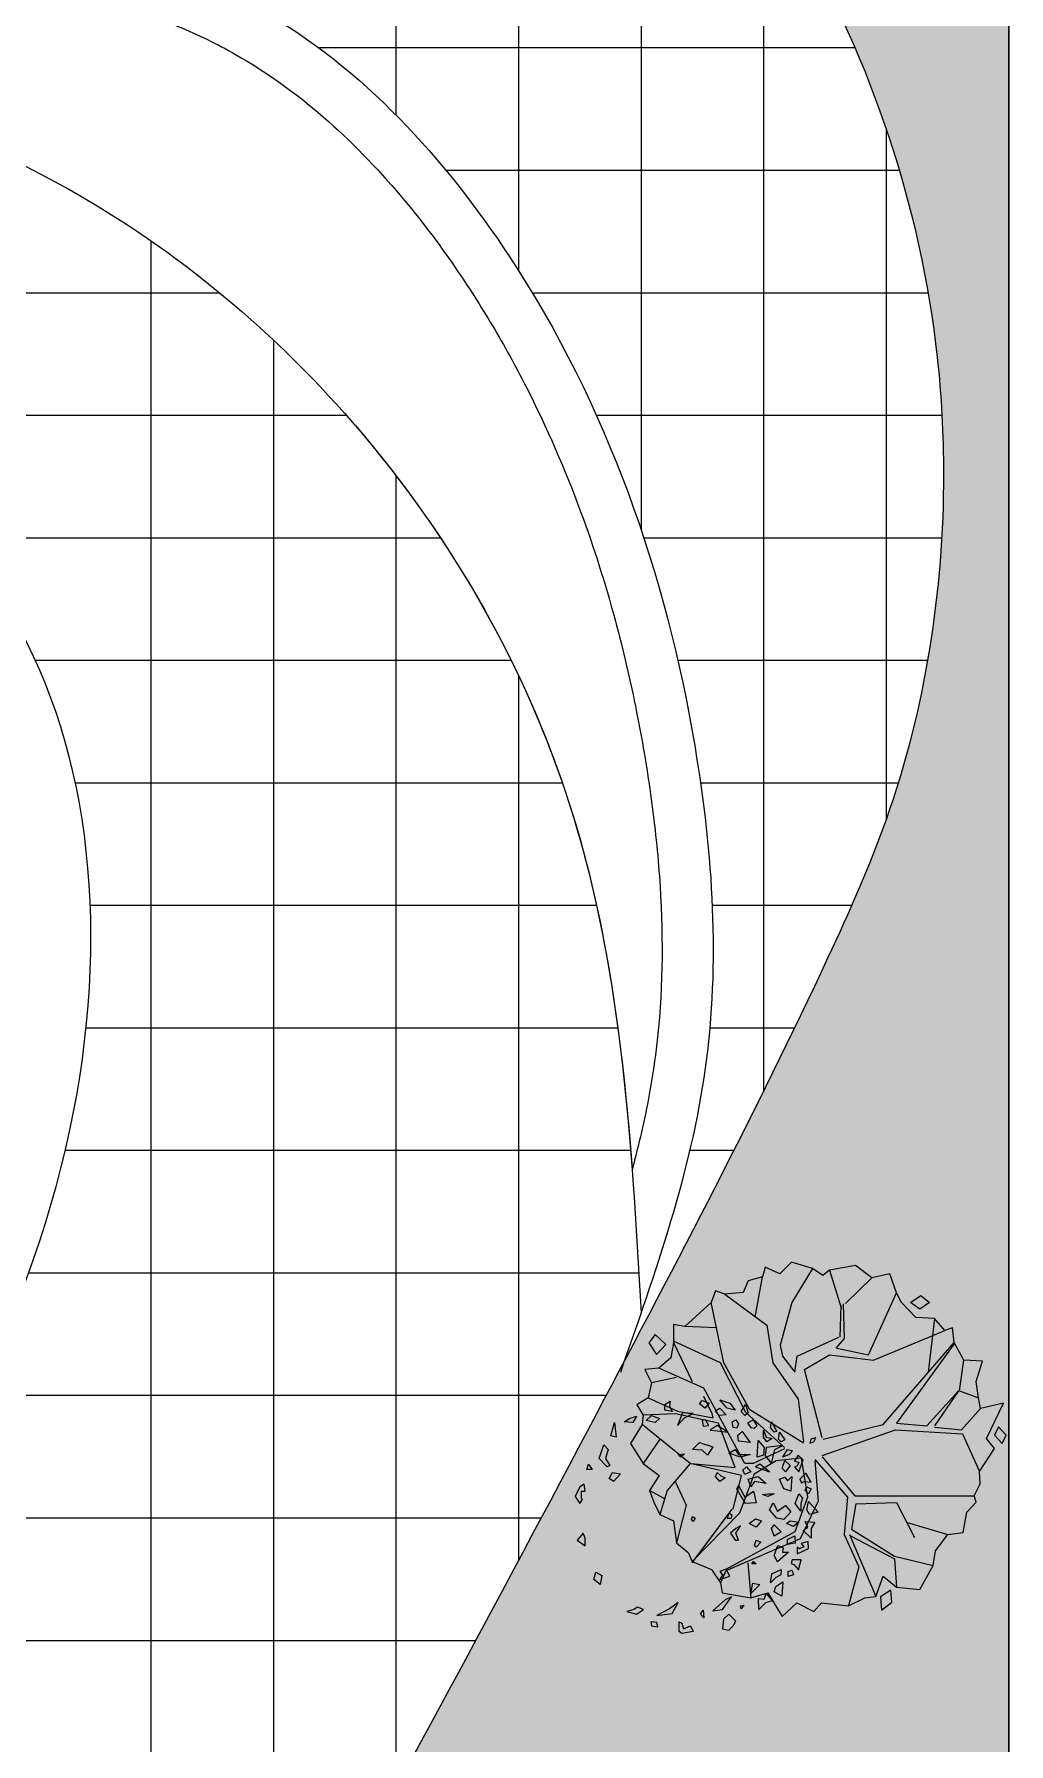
# Model space of a CAD drawing. Header units: inches. Extents: x -12 to 20935469, y -1604 to 24729220.
# Drawn here: x 20857746.1 to 20857841.5, y 24710458.7 to 24710626.2 of the extents above; entities that cross this region are included whole.
import ezdxf

# ---------------------------------------------------------------- set-up
doc = ezdxf.new("R2010")
doc.units = ezdxf.units.IN
doc.header["$LTSCALE"] = 0.03
doc.header["$MEASUREMENT"] = 0
doc.linetypes.add('ACAD_ISO08W100', pattern=[36, 24, -3, 6, -3])
for name, color, linetype, lineweight in [('green_.25', 82, 'Continuous', 0), ('Grid Line', 252, 'Continuous', 18), ('Hatch', 253, 'Continuous', 15), ('hatch-1', 253, 'Continuous', 5), ('ILLUSTR-TREE', 74, 'Continuous', 0), ('Main Wall', 7, 'Continuous', 30), ('wind.', 150, 'Continuous', 20)]:
    doc.layers.add(name, color=color, linetype=linetype, lineweight=lineweight)
doc.styles.add('ATTR', font='romans.shx', dxfattribs={"width": 0.8, "height": 0.7})

# ---------------------------------------------------------------- blocks, each defined once
blk = doc.blocks.new('fff')
at = {"layer": 'Grid Line', "color": 252, "linetype": 'ACAD_ISO08W100', "lineweight": 9, "ltscale": 80, "true_color": 0x939598}
blk.add_line((20832773.78, 24723521.1), (20832773.78, 24724698.78), dxfattribs=at)
blk = doc.blocks.new('GRN1')
at = {"layer": 'ILLUSTR-TREE', "true_color": 0x30441d}
h = blk.add_hatch(color=89, dxfattribs=at)
h.paths.add_polyline_path([(0.2571, -0.0526), (0.2603, -0.0695), (0.2735, -0.0695), (0.2817, -0.0569), (0.2702, -0.059)])
h.paths.add_polyline_path([(0.2406, -0.0821), (0.2308, -0.0927), (0.2357, -0.1137), (0.2472, -0.1011)])
h.paths.add_polyline_path([(0.1897, 0.2148), (0.1848, 0.2064), (0.1914, 0.2), (0.2078, 0.2021)])
h.paths.add_polyline_path([(0.193, 0.1853), (0.1848, 0.1727), (0.1963, 0.1642), (0.2127, 0.1642), (0.1963, 0.1706)])
h.paths.add_polyline_path([(0.1864, 0.1053), (0.2012, 0.1032), (0.2094, 0.1137), (0.1831, 0.1327)])
h.paths.add_polyline_path([(0.2603, 0.0969), (0.2653, 0.0779), (0.285, 0.0611), (0.2768, 0.0842)])
h.paths.add_polyline_path([(0.2078, 0.08), (0.2242, 0.0547), (0.2127, 0.0379), (0.2111, 0.0547)])
h.paths.add_polyline_path([(0.2521, -0.0021), (0.2538, -0.0274), (0.2242, -0.04), (0.2423, -0.0232)])
h.paths.add_polyline_path([(0.2653, 0.0253), (0.2751, 0.0126), (0.2833, 0.019), (0.2768, 0.0358)])
h.paths.add_polyline_path([(0.2373, 0.0274), (0.2357, 0.019), (0.2226, 0.0211), (0.2242, 0.0337)])
h.paths.add_polyline_path([(0.2488, 0.0758), (0.2472, 0.059), (0.2587, 0.0505), (0.2653, 0.0611)])
h.paths.add_polyline_path([(0.2094, 0.1958), (0.2078, 0.1895), (0.2193, 0.1811), (0.2324, 0.1832)])
h.paths.add_polyline_path([(0.2291, 0.1263), (0.2193, 0.1348), (0.2176, 0.1432), (0.2242, 0.1495), (0.2373, 0.1411)])
h.paths.add_polyline_path([(0.2373, 0.099), (0.2275, 0.1053), (0.2176, 0.1011), (0.2193, 0.0927), (0.2324, 0.0905)])
h.paths.add_polyline_path([(0.2538, 0.1284), (0.2472, 0.12), (0.2571, 0.1116), (0.2735, 0.1221)])
h.paths.add_polyline_path([(0.1963, -0.1853), (0.1996, -0.1979), (0.2308, -0.1895)])
h.paths.add_polyline_path([(0.2456, -0.1369), (0.2308, -0.1453), (0.2324, -0.1663), (0.2406, -0.1537)])
h.paths.add_polyline_path([(0.0402, 0.1474), (0.0386, 0.1221), (0.0731, 0.1011), (0.0813, 0.1053), (0.0534, 0.12), (0.0682, 0.1411)])
h.paths.add_polyline_path([(0.0731, 0.278), (0.0616, 0.2716), (0.0698, 0.2632), (0.078, 0.2674)])
h.paths.add_polyline_path([(-0.2275, -0.0884), (-0.2226, -0.0526), (-0.1963, -0.0379), (-0.2111, -0.059)])
h.paths.add_polyline_path([(0.0205, 0.2527), (0.0386, 0.24), (0.0616, 0.2485), (0.0517, 0.2569), (0.0386, 0.2527)])
h.paths.add_polyline_path([(-0.2406, 0.099), (-0.2242, 0.0821), (-0.2357, 0.0695), (-0.2587, 0.0674), (-0.262, 0.0821), (-0.2521, 0.0927)])
h.paths.add_polyline_path([(-0.2324, 0.0232), (-0.2242, 0.0147), (-0.2143, 0.0211)])
h.paths.add_polyline_path([(-0.1307, 0.2358), (-0.1344, 0.2232), (-0.1226, 0.2231), (-0.1198, 0.2319)])
h.paths.add_polyline_path([(-0.1039, 0.2299), (-0.106, 0.2367), (-0.1191, 0.2474), (-0.0951, 0.2536), (-0.0951, 0.2327)])
h.paths.add_polyline_path([(-0.0555, 0.2396), (-0.0585, 0.2217), (-0.0467, 0.2215), (-0.0384, 0.2388)])
h.paths.add_polyline_path([(-0.0771, 0.224), (-0.1, 0.1981), (-0.0846, 0.1897), (-0.0609, 0.1985), (-0.0663, 0.2109), (-0.0766, 0.2096)])
h.paths.add_polyline_path([(-0.216, 0.0442), (-0.2127, 0.0674), (-0.1831, 0.0884), (-0.1897, 0.0737)])
h.paths.add_polyline_path([(-0.1421, 0.0611), (-0.1339, 0.0842), (-0.1174, 0.0758), (-0.1224, 0.0611), (-0.1306, 0.0674)])
h.paths.add_polyline_path([(-0.1812, 0.2081), (-0.1707, 0.1899), (-0.1581, 0.1935), (-0.1472, 0.2104)])
h.paths.add_polyline_path([(-0.2132, 0.1534), (-0.187, 0.1527), (-0.1886, 0.166), (-0.1749, 0.1708), (-0.1924, 0.186), (-0.1969, 0.1696)])
h.paths.add_polyline_path([(-0.15, 0.1808), (-0.1283, 0.1846), (-0.118, 0.2068), (-0.1309, 0.2058), (-0.1372, 0.1936)])
h.paths.add_polyline_path([(-0.1536, 0.1558), (-0.1749, 0.1348), (-0.1503, 0.139)])
h.paths.add_polyline_path([(-0.1043, 0.1474), (-0.1043, 0.1369), (-0.0994, 0.1411)])
h.paths.add_polyline_path([(-0.2028, 0.1179), (-0.2111, 0.1116), (-0.2045, 0.1095)])
h.paths.add_polyline_path([(-0.0205, 0.099), (-0.032, 0.0863), (-0.0485, 0.0969), (-0.0485, 0.1053), (-0.032, 0.099), (-0.014, 0.1095)])
h.paths.add_polyline_path([(0.0189, 0.2295), (0.0008, 0.2127), (0.0041, 0.1958), (0.0238, 0.179), (0.0402, 0.1874), (0.0205, 0.1979), (0.0337, 0.2169)])
h.paths.add_polyline_path([(-0.0287, 0.2064), (-0.0386, 0.1895), (-0.0205, 0.1832), (-0.0123, 0.1895)])
h.paths.add_polyline_path([(-0.0534, 0.1579), (-0.0649, 0.1474), (-0.06, 0.1432), (-0.0485, 0.1474)])
h.paths.add_polyline_path([(0.0178, 0.294), (0.0123, 0.2737), (0.0238, 0.2674), (0.0435, 0.2716)])
h.paths.add_polyline_path([(-0.0435, 0.278), (-0.0255, 0.259), (-0.0172, 0.2695), (-0.0041, 0.2632), (-0.0057, 0.2864), (-0.0205, 0.278)])
h.paths.add_polyline_path([(-0.0808, 0.244), (-0.0685, 0.2712), (-0.0515, 0.2704), (-0.056, 0.254), (-0.0646, 0.2603), (-0.0686, 0.2503), (-0.0653, 0.2447)])
h.paths.add_polyline_path([(0.0041, 0.0021), (-0.0041, -0.0021), (0.0008, -0.0063), (0.0074, -0.0042)])
h.paths.add_polyline_path([(0.0041, 0.0884), (0.0107, 0.0905), (0.0156, 0.0821), (0.0041, 0.0779)])
h.paths.add_polyline_path([(-0.0025, 0.16), (-0.0172, 0.1474), (-0.009, 0.1306), (0.0025, 0.1453)])
h.paths.add_polyline_path([(-0.0057, 0.2485), (-0.0156, 0.2358), (-0.009, 0.219), (-0.0025, 0.2274)])
h.paths.add_polyline_path([(0.0616, 0.1895), (0.055, 0.1748), (0.06, 0.1621), (0.0616, 0.1748)])
h.paths.add_polyline_path([(0.1634, 0.2337), (0.1552, 0.2253), (0.1486, 0.2106), (0.1667, 0.2211)])
h.paths.add_polyline_path([(0.1552, 0.1327), (0.1486, 0.1095), (0.1585, 0.0821), (0.1667, 0.0969), (0.1552, 0.1053)])
h.paths.add_polyline_path([(0.0994, 0.0737), (0.0912, 0.0611), (0.1027, 0.0505), (0.1125, 0.0547), (0.1043, 0.0632)])
h.paths.add_polyline_path([(0.1569, -0.0232), (0.1486, -0.0316), (0.1552, -0.0379)])
h.paths.add_polyline_path([(0.1536, 0.0316), (0.1651, 0.019), (0.1667, -0.0042), (0.1831, 0.0126), (0.1733, 0.0442)])
h.paths.add_polyline_path([(0.1027, 0.2316), (0.0682, 0.2295), (0.0731, 0.2127), (0.0961, 0.2021), (0.101, 0.2148), (0.0928, 0.2211)])
h.paths.add_polyline_path([(0.1289, 0.2274), (0.1142, 0.2169), (0.1224, 0.2085), (0.1404, 0.2148)])
h.paths.add_polyline_path([(0.0862, 0.1706), (0.0912, 0.1432), (0.078, 0.1348), (0.0961, 0.1284), (0.1027, 0.1516)])
h.paths.add_polyline_path([(0.1339, 0.1832), (0.1667, 0.1916), (0.1766, 0.2106), (0.1716, 0.1706), (0.1519, 0.1685)])
h.paths.add_polyline_path([(0.1257, 0.1453), (0.1142, 0.179), (0.1322, 0.1558)])
h.paths.add_polyline_path([(0.1536, 0.1642), (0.1486, 0.1495), (0.1881, 0.1516), (0.1716, 0.1663)])
h.paths.add_polyline_path([(0.1142, 0.1348), (0.1076, 0.12), (0.1174, 0.1158), (0.1257, 0.1242)])
h.paths.add_polyline_path([(0.0879, 0.2548), (0.0912, 0.2611), (0.0895, 0.278), (0.1109, 0.2653), (0.0961, 0.2506)])
h.paths.add_polyline_path([(0.1142, 0.2485), (0.1421, 0.259), (0.1536, 0.2464), (0.1388, 0.2379), (0.1371, 0.2485), (0.1273, 0.2443), (0.1257, 0.2379)])
h.paths.add_polyline_path([(-0.2521, -0.0084), (-0.2653, -0.0021), (-0.2702, -0.0295), (-0.2653, -0.0358), (-0.2423, -0.0358), (-0.2456, -0.0295), (-0.2587, -0.0253)])
h.paths.add_polyline_path([(-0.2538, -0.0863), (-0.2439, -0.0884), (-0.2423, -0.1032), (-0.2521, -0.1011)])
h.paths.add_polyline_path([(0.055, -0.2822), (0.0386, -0.2716), (0.0485, -0.2653), (0.0517, -0.2674), (0.0682, -0.2674), (0.0682, -0.259), (0.0846, -0.2611), (0.078, -0.2716)])
h.paths.add_polyline_path([(-0.1322, -0.219), (-0.1536, -0.2232), (-0.1421, -0.2379), (-0.124, -0.2337)])
h.paths.add_polyline_path([(-0.2176, -0.16), (-0.2242, -0.1369), (-0.2127, -0.12), (-0.2078, -0.1348), (-0.2127, -0.1432)])
h.paths.add_polyline_path([(-0.0485, -0.278), (-0.0616, -0.259), (-0.0435, -0.259), (-0.032, -0.2632)])
h.paths.add_polyline_path([(0.1289, -0.2), (0.1257, -0.2064), (0.1454, -0.2253), (0.1782, -0.2148), (0.1667, -0.2043), (0.1454, -0.2106)])
h.paths.add_polyline_path([(0.1191, -0.2548), (0.1322, -0.2506), (0.1191, -0.2422)])
h.paths.add_polyline_path([(0.1092, -0.1748), (0.0912, -0.1916), (0.0977, -0.2021), (0.1125, -0.1937)])
at = {"layer": 'ILLUSTR-TREE', "color": 89, "true_color": 0x30441d}
for p, q in [((-0.0057, 0.2864), (-0.0205, 0.278)), ((-0.0041, 0.2632), (-0.0057, 0.2864)), ((0.0178, 0.294), (0.0123, 0.2737)), ((0.0435, 0.2716), (0.0178, 0.294)), ((-0.1191, 0.2474), (-0.0951, 0.2536)), ((-0.106, 0.2367), (-0.1191, 0.2474)), ((-0.0951, 0.2536), (-0.0951, 0.2327)), ((-0.0808, 0.244), (-0.0685, 0.2712)), ((-0.0653, 0.2447), (-0.0808, 0.244)), ((-0.0646, 0.2603), (-0.0686, 0.2503)), ((-0.0686, 0.2503), (-0.0653, 0.2447)), ((-0.0685, 0.2712), (-0.0515, 0.2704)), ((-0.056, 0.254), (-0.0646, 0.2603)), ((-0.0515, 0.2704), (-0.056, 0.254)), ((-0.0205, 0.278), (-0.0435, 0.278)), ((-0.0435, 0.278), (-0.0255, 0.259)), ((-0.0255, 0.259), (-0.0172, 0.2695)), ((-0.0172, 0.2695), (-0.0041, 0.2632)), ((-0.0057, 0.2485), (-0.0156, 0.2358)), ((-0.0025, 0.2274), (-0.0057, 0.2485)), ((0.0123, 0.2737), (0.0238, 0.2674)), ((0.0386, 0.2527), (0.0205, 0.2527)), ((0.0205, 0.2527), (0.0386, 0.24)), ((0.0238, 0.2674), (0.0435, 0.2716)), ((0.0517, 0.2569), (0.0386, 0.2527)), ((0.0386, 0.24), (0.0616, 0.2485)), ((0.0616, 0.2485), (0.0517, 0.2569)), ((0.0731, 0.278), (0.0616, 0.2716)), ((0.0616, 0.2716), (0.0698, 0.2632)), ((0.0698, 0.2632), (0.078, 0.2674)), ((0.078, 0.2674), (0.0731, 0.278)), ((0.0879, 0.2548), (0.0912, 0.2611)), ((0.0961, 0.2506), (0.0879, 0.2548)), ((0.0895, 0.278), (0.1109, 0.2653)), ((0.0912, 0.2611), (0.0895, 0.278)), ((0.1109, 0.2653), (0.0961, 0.2506)), ((0.1142, 0.2485), (0.1421, 0.259)), ((0.1257, 0.2379), (0.1142, 0.2485)), ((0.1273, 0.2443), (0.1257, 0.2379)), ((0.1371, 0.2485), (0.1273, 0.2443)), ((0.1388, 0.2379), (0.1371, 0.2485)), ((0.1536, 0.2464), (0.1388, 0.2379)), ((0.1421, 0.259), (0.1536, 0.2464)), ((-0.1472, 0.2104), (-0.1812, 0.2081)), ((-0.1812, 0.2081), (-0.1707, 0.1899)), ((-0.1581, 0.1935), (-0.1472, 0.2104)), ((-0.1309, 0.2058), (-0.1372, 0.1936)), ((-0.1307, 0.2358), (-0.1344, 0.2232)), ((-0.1344, 0.2232), (-0.1226, 0.2231)), ((-0.118, 0.2068), (-0.1309, 0.2058)), ((-0.1198, 0.2319), (-0.1307, 0.2358)), ((-0.1283, 0.1846), (-0.118, 0.2068)), ((-0.1226, 0.2231), (-0.1198, 0.2319)), ((-0.1039, 0.2299), (-0.106, 0.2367)), ((-0.0951, 0.2327), (-0.1039, 0.2299)), ((-0.0771, 0.224), (-0.1, 0.1981)), ((-0.0766, 0.2096), (-0.0771, 0.224)), ((-0.0663, 0.2109), (-0.0766, 0.2096)), ((-0.0609, 0.1985), (-0.0663, 0.2109)), ((-0.0555, 0.2396), (-0.0585, 0.2217)), ((-0.0585, 0.2217), (-0.0467, 0.2215)), ((-0.0384, 0.2388), (-0.0555, 0.2396)), ((-0.0467, 0.2215), (-0.0384, 0.2388)), ((-0.0287, 0.2064), (-0.0386, 0.1895)), ((-0.0123, 0.1895), (-0.0287, 0.2064)), ((-0.0156, 0.2358), (-0.009, 0.219)), ((-0.009, 0.219), (-0.0025, 0.2274)), ((0.0189, 0.2295), (0.0008, 0.2127)), ((0.0008, 0.2127), (0.0041, 0.1958)), ((0.0337, 0.2169), (0.0189, 0.2295)), ((0.0205, 0.1979), (0.0337, 0.2169)), ((0.1027, 0.2316), (0.0682, 0.2295)), ((0.0682, 0.2295), (0.0731, 0.2127)), ((0.0731, 0.2127), (0.0961, 0.2021)), ((0.0928, 0.2211), (0.1027, 0.2316)), ((0.101, 0.2148), (0.0928, 0.2211)), ((0.0961, 0.2021), (0.101, 0.2148)), ((0.1289, 0.2274), (0.1142, 0.2169)), ((0.1142, 0.2169), (0.1224, 0.2085)), ((0.1224, 0.2085), (0.1404, 0.2148)), ((0.1404, 0.2148), (0.1289, 0.2274)), ((0.1552, 0.2253), (0.1486, 0.2106)), ((0.1486, 0.2106), (0.1667, 0.2211)), ((0.1634, 0.2337), (0.1552, 0.2253)), ((0.1667, 0.2211), (0.1634, 0.2337)), ((0.1667, 0.1916), (0.1766, 0.2106)), ((0.1766, 0.2106), (0.1716, 0.1706)), ((0.1897, 0.2148), (0.1848, 0.2064)), ((0.1848, 0.2064), (0.1914, 0.2)), ((0.2078, 0.2021), (0.1897, 0.2148)), ((-0.1969, 0.1696), (-0.2132, 0.1534)), ((-0.1924, 0.186), (-0.1969, 0.1696)), ((-0.1749, 0.1708), (-0.1924, 0.186)), ((-0.1886, 0.166), (-0.1749, 0.1708)), ((-0.187, 0.1527), (-0.1886, 0.166)), ((-0.1707, 0.1899), (-0.1581, 0.1935)), ((-0.1372, 0.1936), (-0.15, 0.1808)), ((-0.15, 0.1808), (-0.1283, 0.1846)), ((-0.1, 0.1981), (-0.0846, 0.1897)), ((-0.0846, 0.1897), (-0.0609, 0.1985)), ((-0.0386, 0.1895), (-0.0205, 0.1832)), ((-0.0205, 0.1832), (-0.0123, 0.1895)), ((0.0041, 0.1958), (0.0238, 0.179)), ((0.0402, 0.1874), (0.0205, 0.1979)), ((0.0238, 0.179), (0.0402, 0.1874)), ((0.0616, 0.1895), (0.055, 0.1748)), ((0.055, 0.1748), (0.06, 0.1621)), ((0.06, 0.1621), (0.0616, 0.1748)), ((0.0616, 0.1748), (0.0616, 0.1895)), ((0.1027, 0.1516), (0.0862, 0.1706)), ((0.0862, 0.1706), (0.0912, 0.1432)), ((0.1142, 0.179), (0.1322, 0.1558)), ((0.1257, 0.1453), (0.1142, 0.179)), ((0.1339, 0.1832), (0.1667, 0.1916)), ((0.1519, 0.1685), (0.1339, 0.1832)), ((0.1536, 0.1642), (0.1486, 0.1495)), ((0.1716, 0.1706), (0.1519, 0.1685)), ((0.1716, 0.1663), (0.1536, 0.1642)), ((0.1881, 0.1516), (0.1716, 0.1663)), ((0.193, 0.1853), (0.1848, 0.1727)), ((0.1848, 0.1727), (0.1963, 0.1642)), ((0.1914, 0.2), (0.2078, 0.2021)), ((0.1963, 0.1706), (0.193, 0.1853)), ((0.2127, 0.1642), (0.1963, 0.1706)), ((0.1963, 0.1642), (0.2127, 0.1642)), ((0.2094, 0.1958), (0.2078, 0.1895)), ((0.2078, 0.1895), (0.2193, 0.1811)), ((0.2324, 0.1832), (0.2094, 0.1958)), ((0.2193, 0.1811), (0.2324, 0.1832)), ((-0.2132, 0.1534), (-0.187, 0.1527)), ((-0.1536, 0.1558), (-0.1749, 0.1348)), ((-0.1749, 0.1348), (-0.1503, 0.139)), ((-0.1503, 0.139), (-0.1536, 0.1558)), ((-0.0994, 0.1411), (-0.1043, 0.1474)), ((-0.1043, 0.1474), (-0.1043, 0.1369)), ((-0.1043, 0.1369), (-0.0994, 0.1411)), ((-0.0534, 0.1579), (-0.0649, 0.1474)), ((-0.0649, 0.1474), (-0.06, 0.1432)), ((-0.06, 0.1432), (-0.0485, 0.1474)), ((-0.0485, 0.1474), (-0.0534, 0.1579)), ((-0.0025, 0.16), (-0.0172, 0.1474)), ((-0.0172, 0.1474), (-0.009, 0.1306)), ((-0.009, 0.1306), (0.0025, 0.1453)), ((0.0025, 0.1453), (-0.0025, 0.16)), ((0.0402, 0.1474), (0.0386, 0.1221)), ((0.0386, 0.1221), (0.0731, 0.1011)), ((0.0682, 0.1411), (0.0402, 0.1474)), ((0.0534, 0.12), (0.0682, 0.1411)), ((0.0912, 0.1432), (0.078, 0.1348)), ((0.078, 0.1348), (0.0961, 0.1284)), ((0.0961, 0.1284), (0.1027, 0.1516)), ((0.1142, 0.1348), (0.1076, 0.12)), ((0.1257, 0.1242), (0.1142, 0.1348)), ((0.1174, 0.1158), (0.1257, 0.1242)), ((0.1322, 0.1558), (0.1257, 0.1453)), ((0.1486, 0.1495), (0.1881, 0.1516)), ((0.1552, 0.1327), (0.1486, 0.1095)), ((0.1552, 0.1053), (0.1552, 0.1327)), ((0.2094, 0.1137), (0.1831, 0.1327)), ((0.1831, 0.1327), (0.1864, 0.1053)), ((0.2176, 0.1432), (0.2242, 0.1495)), ((0.2193, 0.1348), (0.2176, 0.1432)), ((0.2291, 0.1263), (0.2193, 0.1348)), ((0.2242, 0.1495), (0.2373, 0.1411)), ((0.2373, 0.1411), (0.2291, 0.1263)), ((0.2538, 0.1284), (0.2472, 0.12)), ((0.2735, 0.1221), (0.2538, 0.1284)), ((0.2571, 0.1116), (0.2735, 0.1221)), ((-0.262, 0.0821), (-0.2521, 0.0927)), ((-0.2587, 0.0674), (-0.262, 0.0821)), ((-0.2521, 0.0927), (-0.2406, 0.099)), ((-0.2406, 0.099), (-0.2242, 0.0821)), ((-0.2242, 0.0821), (-0.2357, 0.0695)), ((-0.2127, 0.0674), (-0.1831, 0.0884)), ((-0.2028, 0.1179), (-0.2111, 0.1116)), ((-0.2111, 0.1116), (-0.2045, 0.1095)), ((-0.2045, 0.1095), (-0.2028, 0.1179)), ((-0.1831, 0.0884), (-0.1897, 0.0737)), ((-0.1421, 0.0611), (-0.1339, 0.0842)), ((-0.1339, 0.0842), (-0.1174, 0.0758)), ((-0.0485, 0.1053), (-0.032, 0.099)), ((-0.0485, 0.0969), (-0.0485, 0.1053)), ((-0.032, 0.0863), (-0.0485, 0.0969)), ((-0.032, 0.099), (-0.014, 0.1095)), ((-0.0205, 0.099), (-0.032, 0.0863)), ((-0.014, 0.1095), (-0.0205, 0.099)), ((0.0041, 0.0884), (0.0107, 0.0905)), ((0.0041, 0.0779), (0.0041, 0.0884)), ((0.0156, 0.0821), (0.0041, 0.0779)), ((0.0107, 0.0905), (0.0156, 0.0821)), ((0.0813, 0.1053), (0.0534, 0.12)), ((0.0731, 0.1011), (0.0813, 0.1053)), ((0.1076, 0.12), (0.1174, 0.1158)), ((0.1486, 0.1095), (0.1585, 0.0821)), ((0.1667, 0.0969), (0.1552, 0.1053)), ((0.1585, 0.0821), (0.1667, 0.0969)), ((0.1864, 0.1053), (0.2012, 0.1032)), ((0.2012, 0.1032), (0.2094, 0.1137)), ((0.2275, 0.1053), (0.2176, 0.1011)), ((0.2176, 0.1011), (0.2193, 0.0927)), ((0.2193, 0.0927), (0.2324, 0.0905)), ((0.2373, 0.099), (0.2275, 0.1053)), ((0.2324, 0.0905), (0.2373, 0.099)), ((0.2472, 0.12), (0.2571, 0.1116)), ((0.2768, 0.0842), (0.2603, 0.0969)), ((0.2603, 0.0969), (0.2653, 0.0779)), ((0.285, 0.0611), (0.2768, 0.0842)), ((-0.2357, 0.0695), (-0.2587, 0.0674)), ((-0.1897, 0.0737), (-0.216, 0.0442)), ((-0.216, 0.0442), (-0.2127, 0.0674)), ((-0.1306, 0.0674), (-0.1421, 0.0611)), ((-0.1224, 0.0611), (-0.1306, 0.0674)), ((-0.1174, 0.0758), (-0.1224, 0.0611)), ((0.0994, 0.0737), (0.0912, 0.0611)), ((0.0912, 0.0611), (0.1027, 0.0505)), ((0.1043, 0.0632), (0.0994, 0.0737)), ((0.1027, 0.0505), (0.1125, 0.0547)), ((0.1125, 0.0547), (0.1043, 0.0632)), ((0.1733, 0.0442), (0.1536, 0.0316)), ((0.1831, 0.0126), (0.1733, 0.0442)), ((0.2111, 0.0547), (0.2078, 0.08)), ((0.2078, 0.08), (0.2242, 0.0547)), ((0.2127, 0.0379), (0.2111, 0.0547)), ((0.2242, 0.0547), (0.2127, 0.0379)), ((0.2488, 0.0758), (0.2472, 0.059)), ((0.2472, 0.059), (0.2587, 0.0505)), ((0.2653, 0.0611), (0.2488, 0.0758)), ((0.2587, 0.0505), (0.2653, 0.0611)), ((0.2653, 0.0779), (0.285, 0.0611)), ((-0.2143, 0.0211), (-0.2324, 0.0232)), ((-0.2324, 0.0232), (-0.2242, 0.0147)), ((-0.2242, 0.0147), (-0.2143, 0.0211)), ((0.0041, 0.0021), (-0.0041, -0.0021)), ((0.0074, -0.0042), (0.0041, 0.0021)), ((0.1536, 0.0316), (0.1651, 0.019)), ((0.1651, 0.019), (0.1667, -0.0042)), ((0.1667, -0.0042), (0.1831, 0.0126)), ((0.2226, 0.0211), (0.2242, 0.0337)), ((0.2357, 0.019), (0.2226, 0.0211)), ((0.2242, 0.0337), (0.2373, 0.0274)), ((0.2373, 0.0274), (0.2357, 0.019)), ((0.2768, 0.0358), (0.2653, 0.0253)), ((0.2653, 0.0253), (0.2751, 0.0126)), ((0.2751, 0.0126), (0.2833, 0.019)), ((0.2833, 0.019), (0.2768, 0.0358)), ((-0.2653, -0.0021), (-0.2702, -0.0295)), ((-0.2702, -0.0295), (-0.2653, -0.0358)), ((-0.2521, -0.0084), (-0.2653, -0.0021)), ((-0.2653, -0.0358), (-0.2423, -0.0358)), ((-0.2587, -0.0253), (-0.2521, -0.0084)), ((-0.2456, -0.0295), (-0.2587, -0.0253)), ((-0.2423, -0.0358), (-0.2456, -0.0295)), ((-0.2226, -0.0526), (-0.1963, -0.0379)), ((-0.1963, -0.0379), (-0.2111, -0.059)), ((-0.0041, -0.0021), (0.0008, -0.0063)), ((0.0008, -0.0063), (0.0074, -0.0042)), ((0.1569, -0.0232), (0.1486, -0.0316)), ((0.1486, -0.0316), (0.1552, -0.0379)), ((0.1552, -0.0379), (0.1569, -0.0232)), ((0.2242, -0.04), (0.2423, -0.0232)), ((0.2538, -0.0274), (0.2242, -0.04)), ((0.2423, -0.0232), (0.2521, -0.0021)), ((0.2521, -0.0021), (0.2538, -0.0274)), ((-0.2275, -0.0884), (-0.2226, -0.0526)), ((-0.2111, -0.059), (-0.2275, -0.0884)), ((0.2702, -0.059), (0.2571, -0.0526)), ((0.2571, -0.0526), (0.2603, -0.0695)), ((0.2603, -0.0695), (0.2735, -0.0695)), ((0.2817, -0.0569), (0.2702, -0.059)), ((0.2735, -0.0695), (0.2817, -0.0569)), ((-0.2521, -0.1011), (-0.2538, -0.0863)), ((-0.2538, -0.0863), (-0.2439, -0.0884)), ((-0.2423, -0.1032), (-0.2521, -0.1011)), ((-0.2439, -0.0884), (-0.2423, -0.1032)), ((-0.2242, -0.1369), (-0.2127, -0.12)), ((-0.2127, -0.12), (-0.2078, -0.1348)), ((0.2406, -0.0821), (0.2308, -0.0927)), ((0.2308, -0.0927), (0.2357, -0.1137)), ((0.2357, -0.1137), (0.2472, -0.1011)), ((0.2472, -0.1011), (0.2406, -0.0821)), ((-0.2176, -0.16), (-0.2242, -0.1369)), ((-0.2127, -0.1432), (-0.2176, -0.16)), ((-0.2078, -0.1348), (-0.2127, -0.1432)), ((0.2456, -0.1369), (0.2308, -0.1453)), ((0.2308, -0.1453), (0.2324, -0.1663)), ((0.2324, -0.1663), (0.2406, -0.1537)), ((0.2406, -0.1537), (0.2456, -0.1369)), ((0.1092, -0.1748), (0.0912, -0.1916)), ((0.0912, -0.1916), (0.0977, -0.2021)), ((0.0977, -0.2021), (0.1125, -0.1937)), ((0.1125, -0.1937), (0.1092, -0.1748)), ((0.1289, -0.2), (0.1257, -0.2064)), ((0.1454, -0.2106), (0.1289, -0.2)), ((0.2308, -0.1895), (0.1963, -0.1853)), ((0.1963, -0.1853), (0.1996, -0.1979)), ((0.1996, -0.1979), (0.2308, -0.1895)), ((-0.1322, -0.219), (-0.1536, -0.2232)), ((-0.1536, -0.2232), (-0.1421, -0.2379)), ((-0.1421, -0.2379), (-0.124, -0.2337)), ((-0.124, -0.2337), (-0.1322, -0.219)), ((0.1191, -0.2422), (0.1191, -0.2548)), ((0.1322, -0.2506), (0.1191, -0.2422)), ((0.1257, -0.2064), (0.1454, -0.2253)), ((0.1667, -0.2043), (0.1454, -0.2106)), ((0.1454, -0.2253), (0.1782, -0.2148)), ((0.1782, -0.2148), (0.1667, -0.2043)), ((-0.0616, -0.259), (-0.0435, -0.259)), ((-0.0485, -0.278), (-0.0616, -0.259)), ((-0.032, -0.2632), (-0.0485, -0.278)), ((-0.0435, -0.259), (-0.032, -0.2632)), ((0.0386, -0.2716), (0.0485, -0.2653)), ((0.055, -0.2822), (0.0386, -0.2716)), ((0.0485, -0.2653), (0.0517, -0.2674)), ((0.0517, -0.2674), (0.0682, -0.2674)), ((0.078, -0.2716), (0.055, -0.2822)), ((0.0682, -0.259), (0.0846, -0.2611)), ((0.0682, -0.2674), (0.0682, -0.259)), ((0.0846, -0.2611), (0.078, -0.2716)), ((0.1191, -0.2548), (0.1322, -0.2506))]:
    blk.add_line(p, q, dxfattribs=at)
blk = doc.blocks.new('TREE_009')
at = {"layer": 'ILLUSTR-TREE'}
for p, q in [((-12174.22, 13910.26), (-12175.66, 13905.24)), ((-12166.65, 13906.74), (-12174.22, 13910.26)), ((-12160.46, 13912.91), (-12166.65, 13906.74)), ((-12149.34, 13909.54), (-12160.46, 13912.91)), ((-12126.77, 13911.14), (-12140.45, 13908.76)), ((-12118.31, 13904.71), (-12126.77, 13911.14)), ((-12183.16, 13903.21), (-12185.91, 13897.04)), ((-12175.66, 13905.24), (-12183.16, 13903.21)), ((-12179.51, 13884.08), (-12175.66, 13905.24)), ((-12149.34, 13909.54), (-12160.26, 13891.83)), ((-12143.96, 13905.85), (-12149.34, 13909.54)), ((-12140.45, 13908.76), (-12143.96, 13905.85)), ((-12140.45, 13908.76), (-12134.4, 13889.01)), ((-12132.06, 13891.31), (-12118.31, 13904.71)), ((-12108.88, 13906.74), (-12118.31, 13904.71)), ((-12105.24, 13896.77), (-12108.88, 13906.74)), ((-12200.35, 13897.92), (-12202.62, 13891.83)), ((-12195.47, 13896.07), (-12200.35, 13897.92)), ((-12185.91, 13897.04), (-12195.47, 13896.07)), ((-12195.47, 13896.07), (-12173.46, 13879.85)), ((-12120.09, 13864.33), (-12105.24, 13896.77)), ((-12102.7, 13891.75), (-12105.24, 13896.77)), ((-12097.95, 13891.83), (-12092.45, 13895.36)), ((-12092.45, 13895.36), (-12088.05, 13891.83)), ((-12202.62, 13891.83), (-12216.38, 13879.14)), ((-12196.02, 13860.09), (-12202.62, 13891.83)), ((-12160.26, 13891.83), (-12166.31, 13869.26)), ((-12134.95, 13873.5), (-12134.4, 13890.42)), ((-12133.3, 13891.13), (-12132.75, 13872.79)), ((-12095.13, 13883.81), (-12102.7, 13891.75)), ((-12093, 13888.31), (-12097.95, 13891.83)), ((-12085.43, 13883.37), (-12095.13, 13883.81)), ((-12088.05, 13891.83), (-12093, 13888.31)), ((-12085.43, 13883.37), (-12088.74, 13855.16)), ((-12079.93, 13877.02), (-12085.43, 13883.37)), ((-12231.99, 13875), (-12235.43, 13870.59)), ((-12226.48, 13869.71), (-12231.99, 13875)), ((-12222.36, 13880.28), (-12222.43, 13870.68)), ((-12216.38, 13879.14), (-12222.36, 13880.28)), ((-12199.87, 13878.43), (-12216.38, 13879.14)), ((-12173.46, 13879.85), (-12170.16, 13860.09)), ((-12117.34, 13861.51), (-12079.93, 13877.02)), ((-12075.87, 13878.52), (-12079.93, 13877.02)), ((-12074.98, 13870.68), (-12075.87, 13878.52)), ((-12235.43, 13870.59), (-12231.3, 13864.41)), ((-12231.3, 13864.41), (-12226.48, 13869.71)), ((-12222.43, 13870.68), (-12223.73, 13862.65)), ((-12197.67, 13860.09), (-12222.43, 13871.38)), ((-12222.43, 13870.68), (-12212.52, 13850.22)), ((-12166.31, 13869.26), (-12165.21, 13863.62)), ((-12157.51, 13863.62), (-12135.5, 13873.5)), ((-12132.75, 13872.79), (-12137.15, 13867.85)), ((-12136.6, 13867.85), (-12120.09, 13864.33)), ((-12112.39, 13827.65), (-12074.98, 13870.68)), ((-12074.98, 13869.97), (-12105.24, 13828.35)), ((-12070.03, 13861.51), (-12074.98, 13870.68)), ((-12230.13, 13857.27), (-12237.49, 13856.48)), ((-12237.49, 13856.48), (-12233.98, 13849.52)), ((-12223.73, 13862.65), (-12230.13, 13857.27)), ((-12206.47, 13846.69), (-12230.13, 13857.27)), ((-12184.47, 13834), (-12197.67, 13860.09)), ((-12182.26, 13835.41), (-12196.02, 13860.09)), ((-12170.16, 13860.09), (-12156.96, 13841.05)), ((-12165.21, 13863.62), (-12158.61, 13855.16)), ((-12158.61, 13855.16), (-12157.51, 13863.62)), ((-12153.66, 13856.57), (-12140.45, 13864.33)), ((-12144.3, 13820.6), (-12153.66, 13856.57)), ((-12140.45, 13864.33), (-12117.34, 13861.51)), ((-12072.23, 13845.28), (-12070.03, 13861.51)), ((-12060.06, 13860.89), (-12070.03, 13861.51)), ((-12063.49, 13850.31), (-12060.06, 13860.89)), ((-12233.98, 13849.52), (-12235.63, 13841.76)), ((-12220.78, 13852.34), (-12233.98, 13849.52)), ((-12062.33, 13841.76), (-12063.49, 13850.31)), ((-12235.63, 13841.76), (-12241.62, 13837.97)), ((-12235.63, 13841.76), (-12220.23, 13834.7)), ((-12185.02, 13807.2), (-12206.47, 13846.69)), ((-12202.07, 13833.29), (-12206.47, 13842.46)), ((-12156.96, 13841.05), (-12154.21, 13818.48)), ((-12089.29, 13826.94), (-12072.78, 13845.28)), ((-12072.78, 13845.28), (-12085.43, 13826.94)), ((-12072.23, 13845.28), (-12062.33, 13841.76)), ((-12061.23, 13836.11), (-12062.33, 13841.76)), ((-12049.05, 13838.85), (-12061.23, 13836.11)), ((-12057.99, 13820.33), (-12049.05, 13838.85)), ((-12241.62, 13837.97), (-12238.38, 13832.59)), ((-12238.38, 13832.59), (-12238.93, 13827.65)), ((-12221.33, 13833.29), (-12238.38, 13832.59)), ((-12198.77, 13828.35), (-12221.33, 13833.29)), ((-12220.23, 13834.7), (-12201.52, 13831.18)), ((-12201.52, 13831.18), (-12202.07, 13833.29)), ((-12164.11, 13815.66), (-12184.47, 13834)), ((-12154.21, 13817.78), (-12182.26, 13835.41)), ((-12071.13, 13824.83), (-12061.23, 13836.11)), ((-12238.93, 13827.65), (-12245.05, 13817.69)), ((-12213.63, 13807.2), (-12238.93, 13827.65)), ((-12189.97, 13805.08), (-12198.77, 13828.35)), ((-12147.6, 13820.6), (-12150.36, 13819.89)), ((-12148.7, 13818.48), (-12147.6, 13820.6)), ((-12144.3, 13811.43), (-12105.79, 13824.83)), ((-12143.75, 13819.89), (-12112.39, 13827.65)), ((-12105.79, 13824.83), (-12070.58, 13822.71)), ((-12105.24, 13828.35), (-12089.29, 13826.94)), ((-12085.43, 13826.24), (-12071.13, 13824.83)), ((-12070.58, 13822.71), (-12061.78, 13802.96)), ((-12053.87, 13815.04), (-12057.99, 13820.33)), ((-12051.8, 13826.5), (-12053.87, 13822.1)), ((-12053.87, 13822.1), (-12049.74, 13817.69)), ((-12047.68, 13822.1), (-12051.8, 13826.5)), ((-12049.74, 13817.69), (-12047.68, 13822.1)), ((-12245.05, 13817.69), (-12238.38, 13807.2)), ((-12229.58, 13819.89), (-12238.38, 13807.2)), ((-12164.11, 13814.95), (-12180.61, 13807.2)), ((-12150.36, 13819.89), (-12150.9, 13817.78)), ((-12150.9, 13817.78), (-12148.7, 13818.48)), ((-12061.78, 13802.96), (-12053.87, 13815.04)), ((-12238.38, 13807.2), (-12229.92, 13800.94)), ((-12213.63, 13807.2), (-12225.73, 13793.09)), ((-12186.67, 13800.85), (-12213.63, 13807.2)), ((-12213.07, 13807.2), (-12189.97, 13805.08)), ((-12180.61, 13807.2), (-12185.02, 13807.2)), ((-12168.51, 13808.61), (-12180.06, 13801.55)), ((-12155.31, 13810.02), (-12168.51, 13808.61)), ((-12155.31, 13810.02), (-12152.01, 13789.56)), ((-12148.15, 13809.31), (-12131.1, 13789.56)), ((-12148.15, 13808.61), (-12146.5, 13787.45)), ((-12144.3, 13810.72), (-12127.25, 13790.27)), ((-12061.43, 13796.53), (-12061.78, 13802.96)), ((-12229.92, 13800.94), (-12235.08, 13793.09)), ((-12221.33, 13797.32), (-12215.83, 13785.33)), ((-12191.07, 13783.21), (-12186.67, 13800.85)), ((-12180.06, 13801.55), (-12187.77, 13781.1)), ((-12064.53, 13790.27), (-12061.43, 13796.53)), ((-12227.38, 13788.86), (-12235.08, 13793.09)), ((-12235.08, 13793.09), (-12232.68, 13786.83)), ((-12232.68, 13786.83), (-12229.58, 13780.39)), ((-12225.73, 13793.09), (-12229.58, 13780.39)), ((-12215.83, 13785.33), (-12220.78, 13765.58)), ((-12152.01, 13789.56), (-12158.61, 13771.22)), ((-12146.5, 13787.45), (-12155.86, 13767.7)), ((-12131.1, 13789.56), (-12132.75, 13769.81)), ((-12126.7, 13786.04), (-12128.9, 13772.63)), ((-12127.25, 13790.27), (-12064.53, 13790.27)), ((-12126.7, 13786.04), (-12105.24, 13786.74)), ((-12105.24, 13786.74), (-12095.89, 13768.4)), ((-12068.31, 13781.54), (-12063.49, 13786.83)), ((-12063.49, 13786.83), (-12064.53, 13790.27)), ((-12229.58, 13780.39), (-12222.36, 13777.13)), ((-12222.36, 13777.13), (-12220.78, 13765.58)), ((-12212.52, 13755), (-12191.62, 13783.21)), ((-12187.77, 13781.1), (-12212.52, 13755.71)), ((-12099.74, 13776.16), (-12078.28, 13769.81)), ((-12070.37, 13770.96), (-12068.31, 13781.54)), ((-12158.61, 13771.22), (-12194.92, 13751.47)), ((-12155.86, 13767.7), (-12194.92, 13750.77)), ((-12132.75, 13769.81), (-12125.05, 13752.89)), ((-12130, 13769.81), (-12116.24, 13737.37)), ((-12129.45, 13769.11), (-12106.34, 13757.12)), ((-12128.9, 13772.63), (-12106.34, 13758.53)), ((-12084.81, 13761.26), (-12078.28, 13769.81)), ((-12078.28, 13769.81), (-12070.37, 13770.96)), ((-12220.78, 13765.58), (-12214.79, 13760.38)), ((-12214.79, 13760.38), (-12212.52, 13755.71)), ((-12106.34, 13758.53), (-12085.98, 13753.59)), ((-12085.98, 13753.59), (-12084.81, 13761.26)), ((-12212.52, 13755.71), (-12202.42, 13751.56)), ((-12202.42, 13751.56), (-12197.67, 13744.42)), ((-12194.92, 13750.77), (-12197.67, 13744.42)), ((-12183.37, 13755), (-12181.71, 13736.66)), ((-12125.05, 13752.89), (-12130.55, 13732.43)), ((-12106.34, 13757.12), (-12105.24, 13742.31)), ((-12093.07, 13740.98), (-12085.98, 13753.59)), ((-12197.67, 13744.42), (-12196.91, 13739.22)), ((-12116.24, 13737.37), (-12112.32, 13748.04)), ((-12108.27, 13740.72), (-12113.77, 13737.19)), ((-12112.32, 13748.04), (-12105.24, 13742.31)), ((-12107.72, 13734.37), (-12108.27, 13740.72)), ((-12105.24, 13742.31), (-12093.07, 13740.98)), ((-12196.91, 13739.22), (-12181.71, 13736.66)), ((-12181.71, 13736.66), (-12172.84, 13739.22)), ((-12172.84, 13739.22), (-12165.28, 13726.88)), ((-12165.28, 13726.88), (-12157.71, 13733.93)), ((-12157.71, 13733.93), (-12148.77, 13729.52)), ((-12148.77, 13729.52), (-12144.65, 13733.93)), ((-12144.65, 13733.93), (-12130.55, 13732.43)), ((-12130.55, 13732.43), (-12121.95, 13736.57)), ((-12121.95, 13736.57), (-12116.24, 13737.37)), ((-12113.77, 13737.19), (-12113.22, 13730.14)), ((-12113.22, 13730.14), (-12107.72, 13734.37))]:
    blk.add_line(p, q, dxfattribs=at)
at = {"layer": 'ILLUSTR-TREE', "style": 'ATTR', "width": 0.8, "flags": 9}
blk.add_attdef('ESTCODE', (-12147.6, 13820.6), '', height=1.05, dxfattribs=at)

msp = doc.modelspace()

# ---------------------------------------------------------------- hatches: boundary and pattern name
at = {"layer": 'green_.25', "lineweight": 18}
h = msp.add_hatch(dxfattribs=at)
h.set_pattern_fill('AR-SAND', color=256, scale=5, angle=360)
h.set_pattern_definition([(37.5, (14216.6746, 3429.13), (-0.3149667905, 9.634118845), [0, -7.6, 0, -8.5, 0, -8.125]), (7.5, (14216.675, 3429.13), (8.8488835263, 14.110730326), [0, -4.1, 0, -6.85, 0, -2.625]), (327.5, (14210.5246, 3429.13), (15.5707093088, 0.0282952677), [0, -2.5, 0, -9, 0, -11.75]), (317.5, (14210.525, 3429.13), (15.030633023, 4.3883778247), [0, -1.25, 0, -5.9, 0, -6.75])])
edge = h.paths.add_edge_path()
edge.add_line((20857841.49, 24710722.84), (20857831.48, 24710723))
edge.add_line((20857831.48, 24710723), (20857831.48, 24710732.84))
edge.add_line((20857831.48, 24710732.84), (20857662.33, 24710732.84))
edge.add_spline(control_points=[(20857662.33, 24710732.84), (20857672.93, 24710722.84), (20857693.16, 24710703.75), (20857727.88, 24710688.02), (20857762.32, 24710685.21), (20857788.73, 24710671.73), (20857808.46, 24710654.13), (20857825.83, 24710630.35), (20857834.11, 24710605.39), (20857835.7, 24710575.51), (20857832.52, 24710555.09), (20857819, 24710524.91), (20857799.38, 24710487.72), (20857781.71, 24710454.51), (20857766.4, 24710427.81), (20857771.03, 24710410.89), (20857781.72, 24710391.54), (20857791.64, 24710383.23), (20857798.07, 24710377.85)], knot_values=[0.017867, 0.017867, 0.017867, 0.017867, 43.554295, 83.160196, 111.305698, 146.347364, 169.598441, 190.192176, 234.215213, 245.626706, 279.999401, 294.635057, 344.735937, 406.07088, 407.706442, 436.81212, 450.261859, 474.954763, 474.954763, 474.954763, 474.954763], degree=3, periodic=0)
edge.add_line((20857798.07, 24710377.85), (20857831.48, 24710377.85))
edge.add_line((20857831.48, 24710377.85), (20857831.48, 24710388.84))
edge.add_line((20857831.48, 24710388.84), (20857841.49, 24710388.84))
edge.add_line((20857841.49, 24710388.84), (20857841.49, 24710722.84))

# ---------------------------------------------------------------- linework, layer by layer
for p, q in [((20857841.49, 24710722.84), (20857841.49, 24710498.95)), ((20857841.49, 24710388.84), (20857841.49, 24710722.84))]:
    msp.add_line(p, q)
msp.add_ellipse((20857691.06, 24710515.62), major_axis=(37.29, 68.92), ratio=0.691431)
for points in [[(20857526.56, 24710733.34), (20857524.52, 24710715.52), (20857532.06, 24710680.91), (20857552.92, 24710648.38), (20857576.78, 24710630.17), (20857608.23, 24710619.37), (20857642.07, 24710619.69), (20857666.06, 24710628.34), (20857695.77, 24710637.72), (20857736.89, 24710637.77), (20857768.35, 24710628.49), (20857792.62, 24710604.35), (20857810.76, 24710556.32), (20857811.76, 24710524.91), (20857803.45, 24710495.11)], [(20857658.27, 24710624.95), (20857704.01, 24710624.95), (20857752.22, 24710609.37), (20857798.12, 24710551.84), (20857805.48, 24710500.94)]]:
    msp.add_spline(points, degree=3)
for points, knots in [([(20857662.32, 24710732.86), (20857672.92, 24710722.85), (20857693.16, 24710703.75), (20857727.88, 24710688.02), (20857762.32, 24710685.21), (20857788.73, 24710671.73), (20857808.46, 24710654.13), (20857825.83, 24710630.35), (20857834.11, 24710605.39), (20857835.7, 24710575.51), (20857832.52, 24710555.09), (20857819, 24710524.91), (20857799.38, 24710487.72), (20857781.71, 24710454.51), (20857766.4, 24710427.81), (20857771.03, 24710410.89), (20857781.72, 24710391.54), (20857791.64, 24710383.23), (20857798.07, 24710377.85)], [0, 0, 0, 0, 43.554295, 83.160196, 111.305698, 146.347364, 169.598441, 190.192176, 234.215213, 245.626706, 279.999401, 294.635057, 344.735937, 406.07088, 407.706442, 436.81212, 450.261859, 474.954763, 474.954763, 474.954763, 474.954763]), ([(20857672.83, 24710625.66), (20857672.96, 24710625.71), (20857673.08, 24710625.75), (20857676.58, 24710627.1), (20857679.95, 24710628.32), (20857686.23, 24710630.32), (20857689.13, 24710631.14), (20857693.71, 24710632.22), (20857695.37, 24710632.57), (20857698.71, 24710633.16), (20857700.38, 24710633.42), (20857705.45, 24710634.03), (20857708.87, 24710634.27), (20857715.44, 24710634.42), (20857718.59, 24710634.37), (20857724.27, 24710634.08), (20857726.79, 24710633.89), (20857731.32, 24710633.44), (20857733.32, 24710633.2), (20857736.89, 24710632.73), (20857738.46, 24710632.5), (20857741.57, 24710632.01), (20857743.11, 24710631.74), (20857747.69, 24710630.85), (20857750.67, 24710630.14), (20857755.82, 24710628.61), (20857758.03, 24710627.83), (20857762.1, 24710626.13), (20857763.97, 24710625.22), (20857768.78, 24710622.5), (20857771.63, 24710620.44), (20857777.04, 24710615.75), (20857779.59, 24710613.12), (20857783.85, 24710608.08), (20857785.62, 24710605.74), (20857788.56, 24710601.46), (20857789.78, 24710599.55), (20857792.09, 24710595.67), (20857793.17, 24710593.7), (20857796.24, 24710587.69), (20857798.03, 24710583.56), (20857800.86, 24710575.89), (20857801.97, 24710572.38), (20857803.74, 24710565.84), (20857804.44, 24710562.83), (20857805.57, 24710557.12), (20857806.03, 24710554.44), (20857806.78, 24710549.07), (20857807.08, 24710546.39), (20857807.65, 24710538.38), (20857807.64, 24710533.09), (20857806.93, 24710526.37), (20857806.71, 24710524.83), (20857806.18, 24710521.74), (20857805.87, 24710520.2), (20857805.24, 24710517.42), (20857804.93, 24710516.19), (20857804.6, 24710514.96)], [219.914893, 219.914893, 219.914893, 219.914893, 220.324097, 220.324097, 231.297781, 231.297781, 240.763971, 240.763971, 246.167085, 246.167085, 251.570199, 251.570199, 262.376427, 262.376427, 272.144324, 272.144324, 279.892018, 279.892018, 285.986209, 285.986209, 290.764394, 290.764394, 295.542579, 295.542579, 305.098949, 305.098949, 312.640735, 312.640735, 319.563927, 319.563927, 331.131805, 331.131805, 342.699684, 342.699684, 351.773406, 351.773406, 358.78449, 358.78449, 365.795574, 365.795574, 379.817741, 379.817741, 391.235257, 391.235257, 400.794294, 400.794294, 409.13663, 409.13663, 417.478966, 417.478966, 434.163639, 434.163639, 439.196724, 439.196724, 444.229808, 444.229808, 448.222832, 448.222832, 448.222832, 448.222832]), ([(20857776.61, 24710588.86), (20857786.19, 24710578), (20857800.28, 24710553.95), (20857803.66, 24710527.52), (20857804.6, 24710514.96)], [127.708387, 127.708387, 127.708387, 127.708387, 170.004607, 207.524254, 207.524254, 207.524254, 207.524254])]:
    msp.add_open_spline(points, degree=3, knots=knots)
at = {"layer": 'Hatch'}
msp.add_line((20857503.63, 24710600.86), (20857764.21, 24710600.86), dxfattribs=at)
at = {"layer": 'hatch-1'}
for p, q in [((20857841.48, 24710723), (20857841.48, 24710388.84)), ((20857781.48, 24710674.72), (20857781.48, 24710618.25)), ((20857793.48, 24710666.76), (20857793.48, 24710603.01)), ((20857805.48, 24710656.16), (20857805.48, 24710577.64)), ((20857817.48, 24710641.32), (20857817.48, 24710522.68)), ((20857773.9, 24710624.86), (20857826.41, 24710624.86)), ((20857829.48, 24710616.89), (20857829.48, 24710549.29)), ((20857786.36, 24710612.86), (20857830.77, 24710612.86)), ((20857841.48, 24710612.86), (20857841.49, 24710612.86)), ((20857757.48, 24710605.95), (20857757.48, 24710377.85)), ((20857794.82, 24710600.86), (20857833.58, 24710600.86)), ((20857841.48, 24710600.86), (20857841.49, 24710600.86)), ((20857769.48, 24710596.21), (20857769.48, 24710431.75)), ((20857500.95, 24710588.86), (20857776.61, 24710588.86)), ((20857801.1, 24710588.86), (20857834.94, 24710588.86)), ((20857841.48, 24710588.86), (20857841.49, 24710588.86)), ((20857781.48, 24710582.94), (20857781.48, 24710454.5)), ((20857738.22, 24710576.86), (20857785.83, 24710576.86)), ((20857805.74, 24710576.86), (20857834.92, 24710576.86)), ((20857841.48, 24710576.86), (20857841.49, 24710576.86)), ((20857746.13, 24710564.86), (20857792.75, 24710564.86)), ((20857809.07, 24710564.86), (20857833.54, 24710564.86)), ((20857841.48, 24710564.86), (20857841.49, 24710564.86)), ((20857793.48, 24710563.35), (20857793.48, 24710476.69)), ((20857750.05, 24710552.86), (20857797.77, 24710552.86)), ((20857811.3, 24710552.86), (20857830.66, 24710552.86)), ((20857841.48, 24710552.86), (20857841.49, 24710552.86)), ((20857751.51, 24710540.86), (20857801.12, 24710540.86)), ((20857812.44, 24710540.86), (20857826.1, 24710540.86)), ((20857751.09, 24710528.86), (20857803.2, 24710528.86)), ((20857812.2, 24710528.86), (20857820.51, 24710528.86)), ((20857749.05, 24710516.86), (20857804.46, 24710516.86)), ((20857810.24, 24710516.86), (20857814.56, 24710516.86)), ((20857745.47, 24710504.86), (20857805.26, 24710504.86)), ((20857740.28, 24710492.86), (20857802.06, 24710492.86)), ((20857733.3, 24710480.86), (20857795.7, 24710480.86)), ((20857723.94, 24710468.86), (20857789.29, 24710468.86))]:
    msp.add_line(p, q, dxfattribs=at)
at = {"layer": 'Main Wall', "lineweight": 30}
msp.add_line((20857841.49, 24710388.84), (20857841.49, 24710722.84), dxfattribs=at)
at = {"layer": 'Main Wall'}
msp.add_line((20857841.49, 24710388.84), (20857841.49, 24710722.84), dxfattribs=at)

# ---------------------------------------------------------------- block references
at = {"layer": 'ILLUSTR-TREE', "xscale": 0.1864712034882235, "yscale": 0.1864712034882235, "zscale": 0.1864712034882235}
msp.add_blockref('TREE_009', (20860087.78, 24707911.54), dxfattribs=at)
at = {"layer": 'ILLUSTR-TREE', "xscale": -41.25610748431738, "yscale": 41.25610748431738, "zscale": 41.25610748431738, "rotation": 270}
msp.add_blockref('GRN1', (20857810.68, 24710480.67), dxfattribs=at)
at = {"layer": 'wind.', "lineweight": 5}
msp.add_blockref('fff', (25067.7, -13272.74), dxfattribs=at)

doc.saveas('drawing.dxf')
